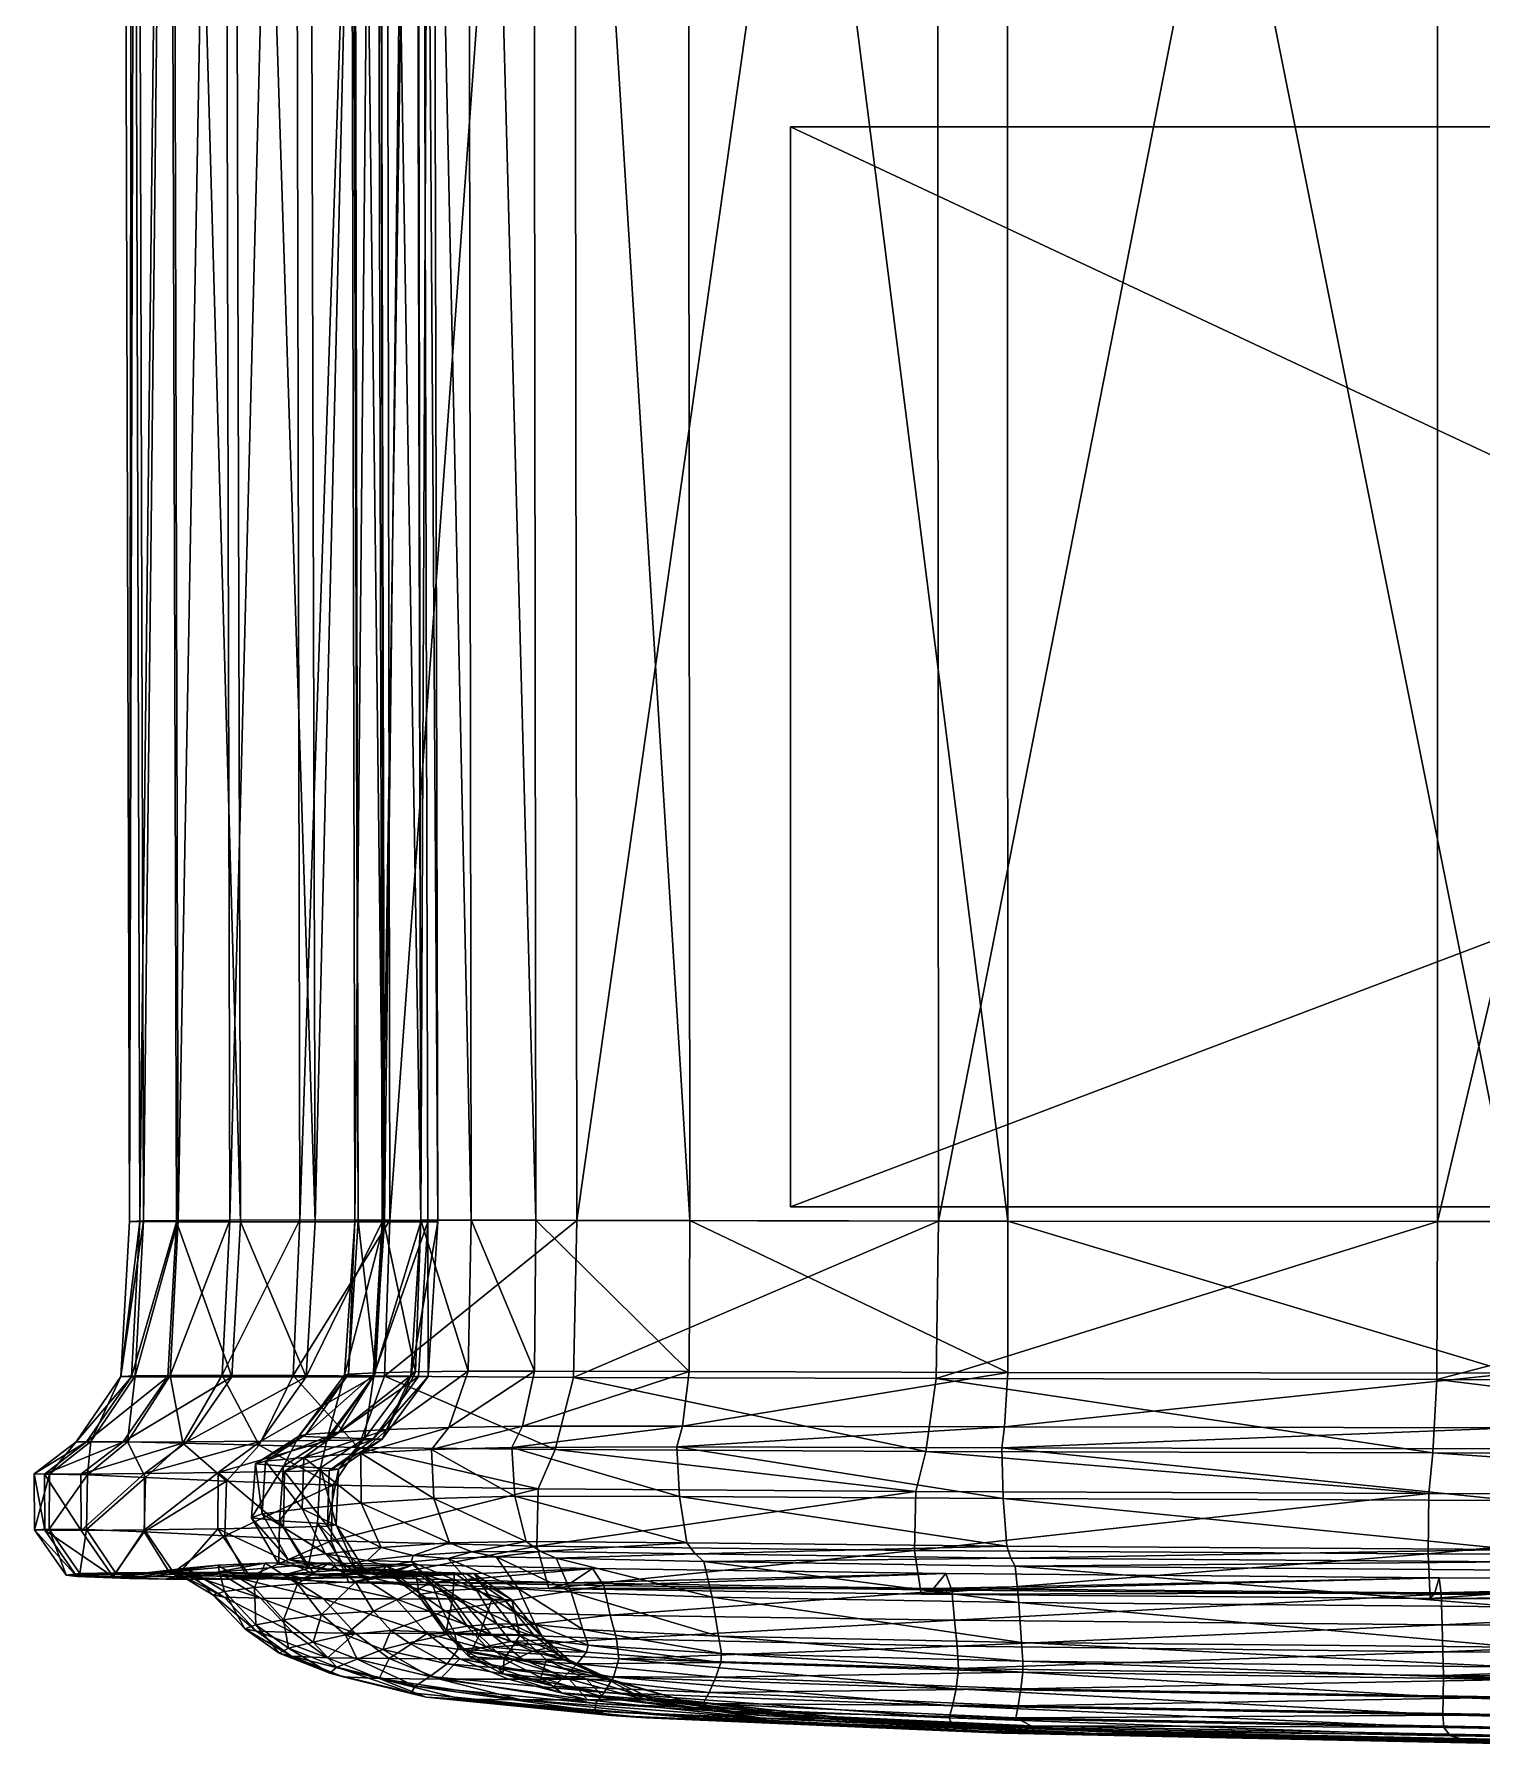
# Model space of a CAD drawing. Header units: centimetres. Extents: x -1057 to 1057, y -470 to 470.
# Drawn here: x -1056.7 to -994.5, y -413 to -339.3 of the extents above; entities that cross this region are included whole.
import ezdxf

# ---------------------------------------------------------------- set-up
doc = ezdxf.new("R2010")
doc.units = ezdxf.units.CM
doc.layers.add('fabric', color=7, linetype='Continuous', true_color=0xe499b8)
doc.layers.add('wood', color=7, linetype='Continuous', true_color=0xe499b8)

msp = doc.modelspace()

# ---------------------------------------------------------------- meshes
at = {"layer": 'fabric', "color": 226, "true_color": 0x6b0062}
mesh = msp.add_polyface(dxfattribs=at)
corners = [(-993.085, -281.291, -364.511), (-962.25, -281.293, -364.629), (-962.25, 28.701, -364.659), (-931.5, -281.291, -364.385), (-931.494, 28.701, -364.414), (-945.157, -281.291, 293.91), (-970.543, -281.293, 295.13), (-970.544, 28.702, 295.309), (-996.366, -281.291, 294.42), (-996.371, 28.702, 294.597), (-896.421, -281.277, -362.869), (-889.594, -281.274, -362.475), (-889.543, 28.701, -362.497), (-886.527, -281.273, -362.03), (-886.471, 28.701, -362.051), (-1028.591, -281.28, -363.628), (-1014.868, -281.286, -364.158), (-1014.883, 28.701, -364.186), (-993.089, 28.701, -364.541), (-1038.058, -281.274, -362.157), (-1035.247, -281.275, -362.981), (-1035.29, 28.701, -363.005), (-1028.621, 28.701, -363.654), (-903.897, -390.287, 283.529), (-903.742, -281.273, 283.901), (-900.312, -281.273, 280.819), (-1033.479, -281.279, 289.014), (-1041.578, -281.275, 285.311), (-1041.637, 28.702, 285.458), (-1045.489, -281.273, 280.613), (-1045.564, 28.702, 280.742), (-1017.877, -281.286, 292.216), (-1017.898, 28.702, 292.386), (-1033.521, 28.702, 289.174), (-910.849, -281.277, 286.33), (-924.956, -281.284, 290.321), (-924.934, 28.702, 290.475), (-945.153, 28.702, 294.082), (-900.487, -390.285, 280.481), (-897.236, -281.275, 274.871), (-894.561, -281.279, 266.607), (-897.167, 28.702, 274.96), (-900.254, 28.702, 280.932), (-890.25, -281.288, 237.715), (-892.334, -281.284, 256.58), (-892.247, 28.702, 256.614), (-894.481, 28.702, 266.667), (-885.766, 28.702, 156.553), (-885.869, -281.292, 156.56), (-888.002, -281.291, 202.932), (-887.902, 28.702, 202.931), (-880.597, 28.701, -337.002), (-880.674, -281.289, -336.998), (-880.238, -281.291, -285.287), (-880.157, 28.701, -285.289), (-880.127, -281.293, -218.417), (-884.255, -281.275, -361.098), (-884.193, 28.701, -361.114), (-882.616, -281.279, -359.362), (-882.547, 28.701, -359.374), (-881.444, -281.284, -356.51), (-881.371, 28.701, -356.517), (-1041.864, -281.279, -359.362), (-1040.244, -281.275, -361.098), (-1040.307, 28.701, -361.114), (-1038.112, 28.701, -362.178), (-1043.13, -281.289, -336.962), (-1042.977, -281.284, -356.51), (-1043.05, 28.701, -356.517), (-1041.933, 28.701, -359.374), (-1040.407, 28.701, -217.844), (-1040.321, -281.293, -217.844), (-1041.873, -281.291, -285.143), (-1041.954, 28.701, -285.145), (-1052.904, -281.288, 239.779), (-1052.46, -281.291, 210.762), (-1052.567, 28.702, 210.777), (-1050.888, -281.292, 169.346), (-1050.994, 28.702, 169.354), (-1048.531, -281.275, 274.426), (-1048.618, 28.702, 274.53), (-1050.774, -281.279, 266.52), (-1050.87, 28.702, 266.598), (-1052.287, -281.284, 256.668), (-1052.388, 28.702, 256.719), (-1053.009, 28.702, 239.808), (-880.241, 28.701, -153.432), (-880.331, -281.293, -153.431), (-880.84, -281.293, -88.517), (-880.041, 28.701, -218.418), (-882.743, -281.293, 43.095), (-884.133, -281.293, 102.925), (-884.031, 28.702, 102.918), (-880.746, 28.702, -88.519), (-881.644, -281.293, -21.864), (-881.547, 28.702, -21.867), (-1048.119, -281.293, 115.26), (-1048.223, 28.702, 115.265), (-1044.91, -281.293, 52.274), (-1045.011, 28.702, 52.278), (-1042.112, 28.702, -15.837), (-1042.014, -281.293, -15.84), (-1040.039, -281.293, -85.183), (-1040.133, 28.702, -85.182), (-1039.592, -281.293, -151.854), (-1039.682, 28.702, -151.853), (-909.973, -281.284, -363.652), (-909.95, 28.701, -363.678), (-896.38, 28.701, -362.892), (-910.807, 28.702, 286.464)]
mesh.append_faces([[corners[k] for k in face] for face in [(0, 1, 2), (1, 3, 4), (5, 6, 7), (6, 8, 9), (10, 11, 12), (11, 13, 14), (15, 16, 17), (16, 0, 18), (19, 20, 21), (20, 15, 22), (23, 24, 25), (26, 27, 28), (27, 29, 30), (8, 31, 32), (31, 26, 33), (34, 35, 36), (35, 5, 37), (38, 25, 39), (40, 39, 41), (39, 25, 42), (43, 44, 45), (44, 40, 46), (47, 48, 49), (50, 49, 43), (51, 52, 53), (54, 53, 55), (13, 56, 57), (56, 58, 59), (58, 60, 61), (60, 52, 51), (62, 63, 64), (63, 19, 65), (66, 67, 68), (67, 62, 69), (70, 71, 72), (73, 72, 66), (74, 75, 76), (75, 77, 78), (29, 79, 80), (79, 81, 82), (81, 83, 84), (83, 74, 85), (86, 87, 88), (89, 55, 87), (90, 91, 92), (91, 48, 47), (93, 88, 94), (95, 94, 90), (77, 96, 97), (96, 98, 99), (100, 101, 102), (99, 98, 101), (103, 102, 104), (105, 104, 71), (3, 106, 107), (106, 10, 108), (24, 34, 109)]], dxfattribs={"vtx2": -1, "color": 226})
mesh = msp.add_polyface(dxfattribs=at)
corners = [(-993.085, -281.291, -364.511), (-993.074, -390.359, -364.424), (-962.25, -390.366, -364.54), (-970.543, -281.293, 295.13), (-970.538, -390.366, 294.594), (-996.349, -390.359, 293.89), (-996.366, -281.291, 294.42), (-1039.322, -390.366, -151.856), (-1039.592, -281.293, -151.854), (-1040.039, -281.293, -85.183), (-1039.758, -390.366, -85.187), (-1040.063, -390.365, -217.843), (-1040.321, -281.293, -217.844), (-1041.628, -390.359, -285.139), (-1041.873, -281.291, -285.143), (-1042.9, -390.348, -336.952), (-1043.13, -281.289, -336.962), (-1035.118, -390.295, -362.91), (-1035.247, -281.275, -362.981), (-1038.058, -281.274, -362.157), (-1037.895, -390.288, -362.096), (-1035.175, -396.78, -363.517), (-1028.501, -390.313, -363.55), (-1028.591, -281.28, -363.628), (-1014.822, -390.338, -364.074), (-1014.868, -281.286, -364.158), (-1017.813, -390.337, 291.704), (-1017.877, -281.286, 292.216), (-1033.355, -390.312, 288.532), (-1033.479, -281.279, 289.014), (-1041.398, -390.294, 284.869), (-1041.578, -281.275, 285.311), (-1045.263, -390.287, 280.226), (-1045.489, -281.273, 280.613), (-1048.27, -390.294, 274.112), (-1048.531, -281.275, 274.426), (-1050.487, -390.311, 266.289), (-1050.774, -281.279, 266.52), (-1051.983, -390.33, 256.515), (-1052.287, -281.284, 256.668), (-1052.59, -390.348, 239.691), (-1052.904, -281.288, 239.779), (-1052.142, -390.359, 210.714), (-1050.57, -390.364, 169.319), (-1050.888, -281.292, 169.346), (-1052.46, -281.291, 210.762), (-1040.056, -390.295, -361.049), (-1040.244, -281.275, -361.098), (-1041.864, -281.279, -359.362), (-1041.658, -390.311, -359.327), (-1042.758, -390.331, -356.488), (-1042.977, -281.284, -356.51), (-1047.808, -390.366, 115.243), (-1048.119, -281.293, 115.26), (-1044.607, -390.366, 52.262), (-1044.91, -281.293, 52.274), (-1041.722, -390.366, -15.848), (-1042.014, -281.293, -15.84)]
mesh.append_faces([[corners[k] for k in face] for face in [(0, 1, 2), (3, 4, 5), (5, 6, 3), (7, 8, 9), (9, 10, 7), (8, 7, 11), (11, 12, 8), (13, 14, 12), (12, 11, 13), (14, 13, 15), (15, 16, 14), (17, 18, 19), (19, 20, 17), (21, 17, 20), (18, 17, 22), (22, 23, 18), (24, 25, 23), (23, 22, 24), (25, 24, 1), (1, 0, 25), (26, 27, 6), (6, 5, 26), (27, 26, 28), (28, 29, 27), (30, 31, 29), (29, 28, 30), (31, 30, 32), (32, 33, 31), (34, 35, 33), (33, 32, 34), (35, 34, 36), (36, 37, 35), (38, 39, 37), (37, 36, 38), (39, 38, 40), (40, 41, 39), (42, 43, 44), (44, 45, 42), (40, 42, 45), (45, 41, 40), (46, 47, 48), (48, 49, 46), (47, 46, 20), (20, 19, 47), (50, 51, 16), (16, 15, 50), (51, 50, 49), (49, 48, 51), (52, 53, 44), (44, 43, 52), (53, 52, 54), (54, 55, 53), (56, 10, 9), (9, 57, 56), (54, 56, 57), (57, 55, 54)]], dxfattribs={"vtx2": -1, "color": 226})
mesh = msp.add_polyface(dxfattribs=at)
corners = [(-1041.628, -390.359, -285.139), (-1042.076, -396.981, -285.166), (-1043.347, -396.953, -337.045), (-1042.9, -390.348, -336.952), (-1041.398, -390.294, 284.869), (-1041.617, -397.007, 284.906), (-1045.55, -396.975, 280.216), (-1045.263, -390.287, 280.226), (-1048.601, -396.962, 274.07), (-1048.27, -390.294, 274.112), (-1050.842, -396.968, 266.231), (-1050.487, -390.311, 266.289), (-1052.345, -396.989, 256.459), (-1051.983, -390.33, 256.515), (-1052.952, -397.014, 239.641), (-1052.59, -390.348, 239.691), (-1052.142, -390.359, 210.714), (-1052.503, -397.029, 210.666), (-1050.57, -390.364, 169.319), (-1050.933, -397.036, 169.271), (-1043.172, -396.912, -356.705), (-1042.758, -390.331, -356.488), (-1042.003, -396.864, -359.685), (-1041.658, -390.311, -359.327), (-1048.178, -397.035, 115.197), (-1047.808, -390.366, 115.243), (-1044.988, -397.03, 52.221), (-1044.607, -390.366, 52.262), (-1041.722, -390.366, -15.848), (-1042.115, -397.023, -15.878), (-1040.295, -396.816, -361.527), (-1043.59, -399.408, -360.849), (-1044.997, -399.502, -357.412), (-1045.301, -399.578, -337.355), (-1044.07, -399.637, -285.259), (-1042.484, -399.681, -217.85), (-1044.075, -399.77, -15.946), (-1042.134, -399.743, -85.238), (-1040.165, -397.017, -85.203), (-1046.938, -399.795, 52.13), (-1050.12, -399.817, 115.101), (-1052.87, -399.83, 169.198), (-1054.437, -399.828, 210.65), (-1054.876, -399.82, 239.727), (-1054.244, -399.812, 256.697), (-1052.672, -399.827, 266.676), (-1050.291, -399.884, 274.782), (-1047.014, -399.969, 281.22), (-1042.754, -400.063, 286.195)]
mesh.append_faces([[corners[k] for k in face] for face in [(0, 1, 2), (2, 3, 0), (4, 5, 6), (6, 7, 4), (8, 9, 7), (7, 6, 8), (9, 8, 10), (10, 11, 9), (12, 13, 11), (11, 10, 12), (13, 12, 14), (14, 15, 13), (16, 15, 14), (14, 17, 16), (18, 16, 17), (17, 19, 18), (20, 21, 3), (3, 2, 20), (21, 20, 22), (22, 23, 21), (24, 25, 18), (18, 19, 24), (25, 24, 26), (26, 27, 25), (28, 27, 26), (26, 29, 28), (30, 22, 31), (32, 31, 22), (22, 20, 32), (33, 32, 20), (20, 2, 33), (34, 33, 2), (2, 1, 34), (35, 34, 1), (36, 37, 38), (38, 29, 36), (39, 36, 29), (29, 26, 39), (40, 39, 26), (26, 24, 40), (41, 40, 24), (24, 19, 41), (42, 41, 19), (19, 17, 42), (43, 42, 17), (17, 14, 43), (44, 43, 14), (14, 12, 44), (45, 44, 12), (12, 10, 45), (46, 45, 10), (10, 8, 46), (47, 46, 8), (8, 6, 47), (48, 47, 6), (6, 5, 48)]], dxfattribs={"vtx2": -1, "color": 226})
mesh = msp.add_polyface(dxfattribs=at)
corners = [(-962.245, -396.888, -365.163), (-962.25, -390.366, -364.54), (-993.074, -390.359, -364.424), (-993.079, -396.876, -365.047), (-970.538, -390.366, 294.594), (-970.517, -397.158, 294.685), (-996.39, -397.145, 293.982), (-996.349, -390.359, 293.89), (-1039.742, -397.01, -151.858), (-1039.322, -390.366, -151.856), (-1039.758, -390.366, -85.187), (-1040.165, -397.017, -85.203), (-1040.496, -396.999, -217.845), (-1040.063, -390.365, -217.843), (-1042.076, -396.981, -285.166), (-1041.628, -390.359, -285.139), (-1037.895, -390.288, -362.096), (-1038.025, -396.783, -362.661), (-1035.175, -396.78, -363.517), (-1035.118, -390.295, -362.91), (-1028.518, -396.801, -364.171), (-1028.501, -390.313, -363.55), (-1014.828, -396.84, -364.699), (-1014.822, -390.338, -364.074), (-1017.906, -397.104, 291.796), (-1017.813, -390.337, 291.704), (-1033.503, -397.053, 288.61), (-1033.355, -390.312, 288.532), (-1041.617, -397.007, 284.906), (-1041.398, -390.294, 284.869), (-1040.295, -396.816, -361.527), (-1040.056, -390.295, -361.049), (-1041.658, -390.311, -359.327), (-1042.003, -396.864, -359.685), (-1041.722, -390.366, -15.848), (-1042.115, -397.023, -15.878), (-993.124, -399.216, -367.149), (-962.228, -399.228, -367.267), (-1014.966, -399.178, -366.795), (-1028.805, -399.147, -366.242), (-1029.051, -400.039, -368.285), (-1035.689, -399.152, -365.527), (-1038.849, -399.2, -364.52), (-1036.143, -400.062, -367.515), (-1041.511, -399.296, -363.09), (-1043.59, -399.408, -360.849), (-1042.484, -399.681, -217.85), (-1041.721, -399.715, -151.857), (-1042.134, -399.743, -85.238), (-1034.278, -400.157, 290.127), (-1042.754, -400.063, 286.195), (-1018.354, -400.238, 293.436), (-996.558, -400.294, 295.673), (-970.467, -400.31, 296.392)]
mesh.append_faces([[corners[k] for k in face] for face in [(0, 1, 2), (2, 3, 0), (4, 5, 6), (6, 7, 4), (8, 9, 10), (10, 11, 8), (9, 8, 12), (12, 13, 9), (14, 15, 13), (13, 12, 14), (16, 17, 18), (19, 18, 20), (20, 21, 19), (22, 23, 21), (21, 20, 22), (23, 22, 3), (3, 2, 23), (24, 25, 7), (7, 6, 24), (25, 24, 26), (26, 27, 25), (28, 29, 27), (27, 26, 28), (30, 31, 32), (32, 33, 30), (31, 30, 17), (17, 16, 31), (10, 34, 35), (35, 11, 10), (36, 37, 0), (0, 3, 36), (38, 36, 3), (3, 22, 38), (39, 38, 22), (22, 20, 39), (38, 39, 40), (41, 39, 20), (20, 18, 41), (42, 41, 18), (18, 17, 42), (39, 41, 43), (44, 42, 17), (17, 30, 44), (45, 44, 30), (14, 12, 46), (47, 46, 12), (12, 8, 47), (48, 47, 8), (8, 11, 48), (49, 50, 28), (28, 26, 49), (51, 49, 26), (26, 24, 51), (52, 51, 24), (24, 6, 52), (53, 52, 6), (6, 5, 53)]], dxfattribs={"vtx2": -1, "color": 226})
mesh = msp.add_polyface(dxfattribs=at)
corners = [(-1046.133, -403.219, -285.365), (-1044.912, -405.233, -285.322), (-1046.164, -405.084, -337.617), (-1047.342, -403.087, -337.744), (-1045.97, -400.868, -285.348), (-1047.166, -400.772, -337.661), (-1044.371, -400.943, -217.854), (-1044.501, -403.316, -217.852), (-1043.249, -405.337, -217.848), (-1043.697, -403.388, -151.86), (-1044.069, -403.447, -85.292), (-1042.768, -405.462, -85.289), (-1042.419, -405.408, -151.863), (-1043.595, -401.001, -151.857), (-1043.994, -401.051, -85.273), (-1043.907, -404.081, 286.741), (-1043.157, -405.871, 285.255), (-1047.522, -405.653, 280.23), (-1048.489, -403.869, 281.504), (-1043.839, -401.682, 287.289), (-1048.409, -401.518, 282.046), (-1045.088, -400.5, -362.014), (-1045.167, -402.699, -362.372), (-1042.626, -402.455, -365.107), (-1044.153, -404.629, -361.933), (-1041.771, -404.365, -364.503), (-1046.879, -402.911, -358.332), (-1045.764, -404.876, -358.062), (-1046.734, -400.651, -358.118), (-1045.967, -403.505, -16.053), (-1044.643, -405.516, -16.047), (-1045.919, -401.099, -16.016), (-1048.768, -401.144, 52.035), (-1048.79, -403.559, 51.981), (-1047.446, -405.565, 51.985), (-1045.365, -405.93, 270.912), (-1046.752, -405.037, 271.882), (-1043.983, -405.019, 277.481), (-1044.997, -399.502, -357.412), (-1045.301, -399.578, -337.355), (-1043.59, -399.408, -360.849), (-1044.07, -399.637, -285.259), (-1042.484, -399.681, -217.85), (-1044.075, -399.77, -15.946), (-1046.938, -399.795, 52.13), (-1042.134, -399.743, -85.238), (-1047.014, -399.969, 281.22), (-1042.754, -400.063, 286.195), (-1048.83, -405.426, 272.872), (-1045.779, -405.497, 278.863), (-1042.66, -405.457, -285.229), (-1043.969, -405.327, -337.295), (-1043.72, -405.137, -357.318)]
mesh.append_faces([[corners[k] for k in face] for face in [(0, 1, 2), (2, 3, 0), (4, 0, 3), (3, 5, 4), (0, 4, 6), (6, 7, 0), (1, 0, 7), (7, 8, 1), (9, 10, 11), (7, 9, 12), (9, 7, 6), (6, 13, 9), (10, 9, 13), (13, 14, 10), (15, 16, 17), (17, 18, 15), (19, 15, 18), (18, 20, 19), (21, 22, 23), (22, 24, 25), (26, 27, 24), (24, 22, 26), (28, 26, 22), (22, 21, 28), (26, 28, 5), (27, 26, 3), (3, 2, 27), (29, 30, 11), (11, 10, 29), (31, 29, 10), (10, 14, 31), (29, 31, 32), (30, 29, 33), (33, 34, 30), (35, 36, 37), (38, 39, 5), (5, 28, 38), (40, 38, 28), (28, 21, 40), (41, 42, 6), (6, 4, 41), (39, 41, 4), (4, 5, 39), (13, 6, 42), (43, 44, 32), (32, 31, 43), (45, 43, 31), (31, 14, 45), (46, 47, 19), (19, 20, 46), (48, 49, 37), (37, 36, 48), (50, 51, 2), (2, 1, 50), (24, 27, 52), (51, 52, 27), (27, 2, 51)]], dxfattribs={"vtx2": -1, "color": 226})
mesh = msp.add_polyface(dxfattribs=at)
corners = [(-1042.768, -405.462, -85.289), (-1042.419, -405.408, -151.863), (-1043.697, -403.388, -151.86), (-1043.249, -405.337, -217.848), (-1044.501, -403.316, -217.852), (-1036.017, -402.16, -368.057), (-1035.533, -404.102, -367.239), (-1028.631, -404.157, -367.963), (-1036.143, -400.062, -367.515), (-1028.943, -402.166, -368.824), (-1039.595, -400.152, -366.364), (-1039.496, -402.251, -366.886), (-1038.828, -404.163, -366.147), (-1043.907, -404.081, 286.741), (-1043.839, -401.682, 287.289), (-1035.02, -401.836, 291.439), (-1035.069, -404.3, 290.904), (-1043.157, -405.871, 285.255), (-1042.626, -402.455, -365.107), (-1041.771, -404.365, -364.503), (-1042.642, -400.316, -364.647), (-1045.088, -400.5, -362.014), (-1045.167, -402.699, -362.372), (-1033.593, -406.288, -361.943), (-1034.236, -404.824, -362.981), (-1036.816, -404.768, -362.216), (-1042.861, -405.837, 276.162), (-1043.983, -405.019, 277.481), (-1040.401, -405.107, 281.781), (-1039.598, -405.87, 280.213), (-1032.679, -405.271, 285.205), (-1035.868, -406.146, -361.315), (-1038.893, -404.835, -361.193), (-1037.693, -406.139, -360.485), (-1040.469, -404.979, -359.46), (-1035.689, -399.152, -365.527), (-1038.849, -399.2, -364.52), (-1041.511, -399.296, -363.09), (-1043.59, -399.408, -360.849), (-1041.721, -399.715, -151.857), (-1042.134, -399.743, -85.238), (-1043.994, -401.051, -85.273), (-1043.595, -401.001, -151.857), (-1042.484, -399.681, -217.85), (-1042.754, -400.063, 286.195), (-1034.278, -400.157, 290.127), (-1041.788, -405.66, 283.532), (-1045.779, -405.497, 278.863), (-1043.969, -405.327, -337.295), (-1042.66, -405.457, -285.229), (-1040.286, -405.404, -285.137), (-1041.649, -405.307, -336.974), (-1040.989, -405.54, -217.844), (-1044.912, -405.233, -285.322), (-1043.72, -405.137, -357.318), (-1041.549, -405.151, -356.568), (-1042.373, -404.918, -360.705), (-1044.153, -404.629, -361.933), (-1040.39, -404.701, -362.865), (-1037.869, -404.554, -364.208), (-1034.911, -404.542, -365.146)]
mesh.append_faces([[corners[k] for k in face] for face in [(0, 1, 2), (1, 3, 4), (5, 6, 7), (8, 5, 9), (5, 8, 10), (10, 11, 5), (6, 5, 11), (11, 12, 6), (13, 14, 15), (15, 16, 13), (17, 13, 16), (18, 19, 12), (12, 11, 18), (20, 18, 11), (11, 10, 20), (18, 20, 21), (19, 18, 22), (23, 24, 25), (26, 27, 28), (29, 28, 30), (31, 25, 32), (33, 32, 34), (35, 36, 10), (10, 8, 35), (37, 38, 21), (21, 20, 37), (36, 37, 20), (20, 10, 36), (39, 40, 41), (41, 42, 39), (43, 39, 42), (44, 45, 15), (15, 14, 44), (30, 28, 46), (47, 46, 28), (28, 27, 47), (48, 49, 50), (50, 51, 48), (52, 49, 53), (53, 3, 52), (54, 48, 51), (51, 55, 54), (56, 54, 55), (55, 34, 56), (54, 56, 57), (58, 56, 34), (34, 32, 58), (59, 58, 32), (32, 25, 59), (58, 59, 12), (12, 19, 58), (56, 58, 19), (19, 57, 56), (60, 59, 25), (25, 24, 60), (59, 60, 6), (6, 12, 59)]], dxfattribs={"vtx2": -1, "color": 226})
mesh = msp.add_polyface(dxfattribs=at)
corners = [(-962.208, -402.38, -369.857), (-962.213, -400.141, -369.337), (-993.163, -400.124, -369.218), (-993.152, -402.349, -369.741), (-962.214, -404.496, -368.955), (-993.109, -404.447, -368.843), (-996.664, -406.558, 294.759), (-996.753, -404.633, 296.574), (-970.387, -404.673, 297.297), (-970.414, -402.066, 297.875), (-996.723, -402.043, 297.144), (-944.622, -401.992, 296.699), (-944.563, -404.568, 296.165), (-970.393, -406.615, 295.462), (-1015.026, -402.253, -369.391), (-1014.869, -404.303, -368.505), (-1015.083, -400.075, -368.86), (-1029.051, -400.039, -368.285), (-1028.943, -402.166, -368.824), (-1028.631, -404.157, -367.963), (-1036.017, -402.16, -368.057), (-1036.143, -400.062, -367.515), (-1034.557, -406.124, 289.26), (-1035.069, -404.3, 290.904), (-1018.833, -404.496, 294.312), (-1018.786, -401.961, 294.862), (-1035.02, -401.836, 291.439), (-1018.556, -406.374, 292.56), (-962.228, -399.228, -367.267), (-993.124, -399.216, -367.149), (-1014.966, -399.178, -366.795), (-1028.805, -399.147, -366.242), (-1018.354, -400.238, 293.436), (-996.558, -400.294, 295.673), (-1034.278, -400.157, 290.127), (-970.467, -400.31, 296.392), (-944.858, -400.264, 295.206), (-962.229, -405.035, -366.758), (-993.055, -404.98, -366.649), (-993, -405.337, -364.368), (-962.245, -405.393, -364.475), (-931.563, -404.962, -366.536), (-1028.268, -404.638, -365.808), (-1034.911, -404.542, -365.146), (-1034.236, -404.824, -362.981), (-1027.889, -404.969, -363.566), (-1035.533, -404.102, -367.239), (-1014.692, -404.816, -366.321), (-1014.513, -405.168, -364.046)]
mesh.append_faces([[corners[k] for k in face] for face in [(0, 1, 2), (2, 3, 0), (4, 0, 3), (3, 5, 4), (6, 7, 8), (9, 8, 7), (7, 10, 9), (8, 9, 11), (11, 12, 8), (13, 8, 12), (14, 15, 5), (5, 3, 14), (16, 14, 3), (3, 2, 16), (14, 16, 17), (17, 18, 14), (15, 14, 18), (18, 19, 15), (19, 18, 20), (18, 17, 21), (22, 23, 24), (25, 24, 23), (23, 26, 25), (24, 25, 10), (10, 7, 24), (27, 24, 7), (28, 29, 2), (2, 1, 28), (17, 16, 30), (29, 30, 16), (16, 2, 29), (21, 17, 31), (32, 33, 10), (10, 25, 32), (34, 32, 25), (25, 26, 34), (35, 36, 11), (11, 9, 35), (33, 35, 9), (9, 10, 33), (37, 38, 39), (39, 40, 37), (41, 37, 40), (38, 37, 4), (4, 5, 38), (42, 43, 44), (44, 45, 42), (43, 42, 19), (19, 46, 43), (47, 42, 45), (45, 48, 47), (38, 47, 48), (48, 39, 38), (47, 38, 5), (5, 15, 47), (42, 47, 15), (15, 19, 42)]], dxfattribs={"vtx2": -1, "color": 226})
mesh = msp.add_polyface(dxfattribs=at)
corners = [(-1056.228, -403.625, 210.503), (-1054.852, -405.608, 210.394), (-1053.291, -405.628, 168.996), (-1054.666, -403.631, 169.033), (-1056.244, -401.21, 210.613), (-1054.68, -401.207, 169.114), (-1056.678, -401.204, 239.773), (-1056.67, -403.6, 239.605), (-1055.31, -405.558, 239.366), (-1051.957, -403.695, 274.872), (-1050.823, -405.509, 273.872), (-1053.18, -405.45, 265.93), (-1054.432, -403.587, 266.639), (-1051.892, -401.361, 275.349), (-1054.395, -401.246, 267.015), (-1048.409, -401.518, 282.046), (-1048.489, -403.869, 281.504), (-1047.522, -405.653, 280.23), (-1056.038, -403.571, 256.6), (-1054.714, -405.485, 256.153), (-1056.026, -401.205, 256.865), (-1047.166, -400.772, -337.661), (-1047.342, -403.087, -337.744), (-1046.879, -402.911, -358.332), (-1048.768, -401.144, 52.035), (-1048.79, -403.559, 51.981), (-1045.967, -403.505, -16.053), (-1051.939, -403.605, 114.934), (-1050.575, -405.608, 114.929), (-1047.446, -405.565, 51.985), (-1051.938, -401.183, 114.999), (-1047.209, -406.089, 264.019), (-1048.783, -405.127, 264.641), (-1046.752, -405.037, 271.882), (-1050.12, -399.817, 115.101), (-1052.87, -399.83, 169.198), (-1046.938, -399.795, 52.13), (-1054.437, -399.828, 210.65), (-1054.876, -399.82, 239.727), (-1054.244, -399.812, 256.697), (-1052.672, -399.827, 266.676), (-1050.291, -399.884, 274.782), (-1047.014, -399.969, 281.22), (-1051.035, -405.438, 265.271), (-1048.83, -405.426, 272.872), (-1052.489, -405.523, 255.773), (-1050.153, -405.256, 255.416), (-1050.685, -405.382, 239.037), (-1053.051, -405.626, 239.197)]
mesh.append_faces([[corners[k] for k in face] for face in [(0, 1, 2), (2, 3, 0), (4, 0, 3), (3, 5, 4), (0, 4, 6), (6, 7, 0), (1, 0, 7), (7, 8, 1), (9, 10, 11), (11, 12, 9), (13, 9, 12), (12, 14, 13), (9, 13, 15), (15, 16, 9), (10, 9, 16), (16, 17, 10), (18, 19, 8), (8, 7, 18), (20, 18, 7), (7, 6, 20), (18, 20, 14), (14, 12, 18), (19, 18, 12), (12, 11, 19), (21, 22, 23), (24, 25, 26), (27, 3, 2), (2, 28, 27), (25, 27, 28), (28, 29, 25), (27, 25, 24), (24, 30, 27), (3, 27, 30), (30, 5, 3), (31, 32, 33), (34, 35, 5), (5, 30, 34), (36, 34, 30), (30, 24, 36), (37, 38, 6), (6, 4, 37), (35, 37, 4), (4, 5, 35), (39, 40, 14), (14, 20, 39), (38, 39, 20), (20, 6, 38), (41, 42, 15), (15, 13, 41), (40, 41, 13), (13, 14, 40), (43, 44, 33), (33, 32, 43), (45, 43, 32), (32, 46, 45), (46, 47, 48)]], dxfattribs={"vtx2": -1, "color": 226})
mesh = msp.add_polyface(dxfattribs=at)
corners = [(-1037.547, -408.132, -285.092), (-1036.477, -409.155, -285.086), (-1037.999, -409.049, -336.809), (-1038.987, -408.059, -336.826), (-1035.753, -410.905, 114.61), (-1039.247, -410.021, 114.794), (-1041.853, -409.993, 168.686), (-1038.292, -410.876, 168.473), (-1038.609, -408.028, 276.765), (-1038.449, -408.73, 273.93), (-1040.569, -408.46, 272.203), (-1041.345, -407.928, 273.564), (-1039.095, -407.12, 278.612), (-1035.069, -404.3, 290.904), (-1034.557, -406.124, 289.26), (-1043.157, -405.871, 285.255), (-1038.064, -407.746, -358.872), (-1037.262, -408.616, -358.814), (-1036.195, -408.396, -360.212), (-1038.978, -407.907, -356.232), (-1038.062, -408.851, -356.199), (-1036.714, -409.542, -356.193), (-1038.927, -409.364, 269.363), (-1041.694, -408.752, 268.777), (-1039.668, -409.903, 262.828), (-1032.557, -411.067, 254.335), (-1040.298, -410.317, 254.086), (-1032.567, -411.391, 238.005), (-1040.47, -410.611, 238.031), (-1039.833, -410.788, 209.553), (-1035.682, -409.162, -16.013), (-1037.03, -408.088, -15.976), (-1039.786, -408.065, 52.069), (-1038.377, -409.146, 52.012), (-1041.415, -409.133, 114.908), (-1036.288, -410.024, 51.928), (-1038.699, -406.589, -285.1), (-1040.096, -406.514, -336.849), (-1040.286, -405.404, -285.137), (-1038.609, -405.456, -217.842), (-1037.003, -406.615, -217.842), (-1037.773, -405.478, -151.872), (-1036.149, -406.614, -151.88), (-1038.12, -405.486, -85.234), (-1039.598, -405.87, 280.213), (-1042.09, -407.093, 274.868), (-1038.893, -404.835, -361.193), (-1037.693, -406.139, -360.485), (-1035.868, -406.146, -361.315), (-1040.469, -404.979, -359.46), (-1039.083, -406.228, -358.969), (-1036.792, -407.648, -360.305), (-1040.054, -406.374, -356.281), (-1041.549, -405.151, -356.568), (-1039.994, -405.494, -15.935), (-1038.34, -406.585, -15.94), (-1036.48, -406.599, -85.239), (-1042.796, -405.502, 52.134), (-1041.129, -406.572, 52.123), (-1033.615, -405.881, 287.247), (-1041.788, -405.66, 283.532), (-1040.5, -405.625, -85.26), (-1040.154, -405.59, -151.867), (-1040.989, -405.54, -217.844), (-1042.66, -405.457, -285.229)]
mesh.append_faces([[corners[k] for k in face] for face in [(0, 1, 2), (2, 3, 0), (4, 5, 6), (6, 7, 4), (8, 9, 10), (10, 11, 8), (12, 8, 11), (13, 14, 15), (16, 17, 18), (19, 20, 17), (17, 16, 19), (20, 19, 3), (3, 2, 20), (21, 20, 2), (22, 23, 10), (10, 9, 22), (23, 22, 24), (25, 26, 24), (27, 28, 26), (29, 7, 6), (29, 28, 27), (30, 31, 32), (32, 33, 30), (33, 34, 5), (5, 35, 33), (34, 33, 32), (36, 0, 3), (3, 37, 36), (38, 36, 37), (36, 38, 39), (39, 40, 36), (0, 36, 40), (40, 39, 41), (42, 41, 43), (44, 12, 45), (46, 47, 48), (49, 50, 47), (51, 47, 50), (50, 16, 51), (52, 19, 16), (16, 50, 52), (53, 52, 50), (50, 49, 53), (19, 52, 37), (37, 3, 19), (54, 55, 56), (56, 43, 54), (55, 54, 57), (31, 55, 58), (58, 32, 31), (59, 60, 15), (54, 43, 61), (62, 61, 43), (43, 41, 62), (63, 62, 41), (41, 39, 63), (39, 38, 64)]], dxfattribs={"vtx2": -1, "color": 226})
mesh = msp.add_polyface(dxfattribs=at)
corners = [(-1036.477, -409.155, -285.086), (-1034.894, -409.945, -285.086), (-1036.539, -409.796, -336.806), (-1037.999, -409.049, -336.809), (-1037.547, -408.132, -285.092), (-1035.805, -408.151, -217.843), (-1034.655, -409.196, -217.845), (-1033.692, -409.197, -151.899), (-1034.911, -408.139, -151.89), (-1035.206, -408.113, -85.258), (-1033.923, -409.179, -85.279), (-1039.247, -410.021, 114.794), (-1035.753, -410.905, 114.61), (-1032.9, -410.905, 51.791), (-1036.288, -410.024, 51.928), (-1038.609, -408.028, 276.765), (-1039.095, -407.12, 278.612), (-1031.914, -407.27, 281.651), (-1038.449, -408.73, 273.93), (-1031.643, -408.291, 279.315), (-1036.195, -408.396, -360.212), (-1035.259, -408.823, -360.23), (-1034.381, -408.638, -360.764), (-1034.762, -408.33, -360.899), (-1036.792, -407.648, -360.305), (-1035.143, -407.672, -361.034), (-1038.064, -407.746, -358.872), (-1037.262, -408.616, -358.814), (-1036.069, -409.21, -358.813), (-1038.062, -408.851, -356.199), (-1036.714, -409.542, -356.193), (-1034.015, -410.611, -336.824), (-1033.342, -409.365, -360.38), (-1033.877, -409.903, -358.889), (-1034.337, -410.318, -356.23), (-1031.783, -409.932, 270.588), (-1038.927, -409.364, 269.363), (-1032.182, -410.589, 263.456), (-1039.668, -409.903, 262.828), (-1032.557, -411.067, 254.335), (-1040.298, -410.317, 254.086), (-1032.567, -411.391, 238.005), (-1031.873, -411.586, 209.25), (-1039.833, -410.788, 209.553), (-1038.292, -410.876, 168.473), (-1037.03, -408.088, -15.976), (-1035.682, -409.162, -16.013), (-1033.683, -410.028, -16.068), (-1038.377, -409.146, 52.012), (-1037.003, -406.615, -217.842), (-1036.149, -406.614, -151.88), (-1037.773, -405.478, -151.872), (-1038.12, -405.486, -85.234), (-1036.48, -406.599, -85.239), (-1036.816, -404.768, -362.216), (-1035.868, -406.146, -361.315), (-1033.593, -406.288, -361.943), (-1033.098, -407.882, -361.565), (-1032.679, -405.271, 285.205), (-1032.186, -405.999, 283.477), (-1039.598, -405.87, 280.213), (-1037.693, -406.139, -360.485), (-1038.34, -406.585, -15.94), (-1041.788, -405.66, 283.532), (-1033.615, -405.881, 287.247), (-1043.157, -405.871, 285.255), (-1034.557, -406.124, 289.26)]
mesh.append_faces([[corners[k] for k in face] for face in [(0, 1, 2), (2, 3, 0), (0, 4, 5), (5, 6, 0), (1, 0, 6), (7, 6, 5), (5, 8, 7), (8, 9, 10), (11, 12, 13), (13, 14, 11), (15, 16, 17), (18, 15, 19), (20, 21, 22), (22, 23, 20), (24, 20, 23), (23, 25, 24), (20, 24, 26), (21, 20, 27), (27, 28, 21), (29, 30, 28), (28, 27, 29), (3, 2, 30), (31, 2, 1), (32, 21, 28), (28, 33, 32), (34, 30, 2), (2, 31, 34), (30, 34, 33), (33, 28, 30), (35, 36, 18), (37, 38, 36), (38, 37, 39), (40, 39, 41), (41, 42, 43), (44, 43, 42), (45, 46, 10), (10, 9, 45), (47, 46, 48), (48, 14, 47), (49, 5, 4), (50, 8, 5), (5, 49, 50), (51, 50, 49), (52, 53, 50), (8, 50, 53), (53, 9, 8), (54, 55, 56), (55, 25, 57), (58, 59, 60), (16, 60, 59), (59, 17, 16), (61, 24, 25), (25, 55, 61), (62, 45, 9), (9, 53, 62), (63, 64, 58), (65, 66, 64)]], dxfattribs={"vtx2": -1, "color": 226})
mesh = msp.add_polyface(dxfattribs=at)
corners = [(-1034.655, -409.196, -217.845), (-1032.951, -410.016, -217.849), (-1034.894, -409.945, -285.086), (-1033.692, -409.197, -151.899), (-1033.923, -409.179, -85.279), (-1032.02, -410.032, -85.309), (-1031.884, -410.037, -151.913), (-1034.911, -408.139, -151.89), (-1027.958, -411.715, 114.146), (-1035.753, -410.905, 114.61), (-1038.292, -410.876, 168.473), (-1030.371, -411.683, 167.99), (-1025.282, -411.715, 51.446), (-1032.9, -410.905, 51.791), (-1030.418, -410.905, -16.157), (-1028.886, -410.905, -85.358), (-1033.683, -410.028, -16.068), (-1036.288, -410.024, 51.928), (-1032.868, -408.554, -361.378), (-1032.938, -408.862, -361.083), (-1027.164, -409.305, -361.403), (-1027.132, -408.914, -361.754), (-1033.098, -407.882, -361.565), (-1027.26, -408.175, -361.992), (-1035.143, -407.672, -361.034), (-1034.762, -408.33, -360.899), (-1034.381, -408.638, -360.764), (-1031.914, -407.27, 281.651), (-1031.643, -408.291, 279.315), (-1038.609, -408.028, 276.765), (-1031.542, -409.149, 275.838), (-1038.449, -408.73, 273.93), (-1032.2, -410.788, -285.095), (-1030.09, -410.876, -217.86), (-1025.453, -411.586, -285.115), (-1027.44, -411.391, -336.861), (-1034.015, -410.611, -336.824), (-1027.372, -409.932, -360.606), (-1033.342, -409.365, -360.38), (-1033.877, -409.903, -358.889), (-1027.659, -410.589, -359.021), (-1035.259, -408.823, -360.23), (-1027.928, -411.067, -356.301), (-1034.337, -410.318, -356.23), (-1031.783, -409.932, 270.588), (-1038.927, -409.364, 269.363), (-1032.182, -410.589, 263.456), (-1031.873, -411.586, 209.25), (-1035.682, -409.162, -16.013), (-1028.881, -410.905, -151.937), (-1033.593, -406.288, -361.943), (-1027.533, -406.504, -362.444), (-1034.236, -404.824, -362.981), (-1027.889, -404.969, -363.566), (-1035.868, -406.146, -361.315), (-1018.02, -406.124, 290.378), (-1033.615, -405.881, 287.247), (-1034.557, -406.124, 289.26)]
mesh.append_faces([[corners[k] for k in face] for face in [(0, 1, 2), (3, 4, 5), (5, 6, 3), (0, 3, 6), (6, 1, 0), (4, 3, 7), (8, 9, 10), (10, 11, 8), (9, 8, 12), (12, 13, 9), (14, 15, 5), (5, 16, 14), (13, 14, 16), (16, 17, 13), (14, 13, 12), (18, 19, 20), (20, 21, 18), (22, 18, 21), (21, 23, 22), (18, 22, 24), (24, 25, 18), (19, 18, 25), (25, 26, 19), (27, 28, 29), (28, 30, 31), (32, 2, 1), (1, 33, 32), (34, 32, 33), (32, 34, 35), (35, 36, 32), (2, 32, 36), (37, 38, 39), (39, 40, 37), (38, 37, 20), (20, 19, 38), (41, 38, 19), (19, 26, 41), (42, 43, 36), (36, 35, 42), (43, 42, 40), (40, 39, 43), (31, 30, 44), (45, 44, 46), (47, 11, 10), (48, 16, 5), (5, 4, 48), (49, 6, 5), (5, 15, 49), (6, 49, 33), (33, 1, 6), (50, 22, 23), (23, 51, 50), (52, 50, 51), (51, 53, 52), (22, 50, 54), (55, 56, 57)]], dxfattribs={"vtx2": -1, "color": 226})
mesh = msp.add_polyface(dxfattribs=at)
corners = [(-1012.886, -412.378, 113.191), (-1027.958, -411.715, 114.146), (-1030.371, -411.683, 167.99), (-1015.072, -412.343, 167.036), (-1010.503, -412.378, 50.735), (-1025.282, -411.715, 51.446), (-1022.993, -411.715, -16.384), (-1030.418, -410.905, -16.157), (-1028.886, -410.905, -85.358), (-1021.648, -411.715, -85.484), (-1008.513, -412.378, -16.85), (-1014.177, -409.254, -362.13), (-1014.233, -408.448, -362.405), (-1027.26, -408.175, -361.992), (-1027.132, -408.914, -361.754), (-1014.188, -409.725, -361.726), (-1027.164, -409.305, -361.403), (-1017.001, -408.596, 281.796), (-1016.952, -409.56, 277.904), (-1031.542, -409.149, 275.838), (-1031.643, -408.291, 279.315), (-1017.121, -407.492, 284.419), (-1031.914, -407.27, 281.651), (-1018.833, -404.496, 294.312), (-1018.556, -406.374, 292.56), (-1034.557, -406.124, 289.26), (-1030.09, -410.876, -217.86), (-1023.173, -411.683, -217.885), (-1025.453, -411.586, -285.115), (-1011.706, -412.239, -285.146), (-1013.829, -412.03, -336.914), (-1027.44, -411.391, -336.861), (-1014.274, -410.435, -360.855), (-1027.372, -409.932, -360.606), (-1027.659, -410.589, -359.021), (-1014.386, -411.162, -359.188), (-1014.48, -411.683, -356.402), (-1027.928, -411.067, -356.301), (-1031.873, -411.586, 209.25), (-1016.475, -412.239, 208.786), (-1032.567, -411.391, 238.005), (-1017.199, -412.03, 238.185), (-1031.783, -409.932, 270.588), (-1017.049, -410.435, 272.15), (-1017.21, -411.162, 264.514), (-1032.182, -410.589, 263.456), (-1032.557, -411.067, 254.335), (-1017.352, -411.682, 254.977), (-1021.806, -411.715, -151.996), (-1028.881, -410.905, -151.937), (-1009.296, -412.343, -217.934), (-1014.352, -406.732, -362.893), (-1014.513, -405.168, -364.046), (-1027.889, -404.969, -363.566), (-1027.533, -406.504, -362.444), (-1017.238, -406.199, 286.368), (-1032.186, -405.999, 283.477), (-1017.491, -405.486, 288.177), (-1032.679, -405.271, 285.205), (-1033.615, -405.881, 287.247), (-1018.02, -406.124, 290.378)]
mesh.append_faces([[corners[k] for k in face] for face in [(0, 1, 2), (2, 3, 0), (1, 0, 4), (4, 5, 1), (5, 6, 7), (8, 7, 6), (6, 9, 8), (9, 6, 10), (6, 5, 4), (11, 12, 13), (13, 14, 11), (15, 11, 14), (14, 16, 15), (17, 18, 19), (19, 20, 17), (21, 17, 20), (20, 22, 21), (23, 24, 25), (26, 27, 28), (29, 28, 27), (30, 31, 28), (32, 33, 34), (34, 35, 32), (33, 32, 15), (15, 16, 33), (36, 37, 31), (31, 30, 36), (37, 36, 35), (35, 34, 37), (38, 39, 3), (3, 2, 38), (39, 38, 40), (40, 41, 39), (42, 43, 44), (44, 45, 42), (43, 42, 19), (19, 18, 43), (46, 47, 41), (41, 40, 46), (47, 46, 45), (45, 44, 47), (48, 49, 8), (8, 9, 48), (49, 48, 27), (27, 26, 49), (50, 27, 48), (51, 52, 53), (53, 54, 51), (12, 51, 54), (54, 13, 12), (55, 21, 22), (22, 56, 55), (57, 55, 56), (56, 58, 57), (59, 60, 57), (57, 58, 59), (25, 24, 60)]], dxfattribs={"vtx2": -1, "color": 226})
mesh = msp.add_polyface(dxfattribs=at)
corners = [(-991.756, -412.82, 111.661), (-1012.886, -412.378, 113.191), (-1015.072, -412.343, 167.036), (-993.728, -412.783, 165.491), (-989.623, -412.82, 49.596), (-1010.503, -412.378, 50.735), (-1008.513, -412.378, -16.85), (-1007.434, -412.378, -85.742), (-1021.648, -411.715, -85.484), (-1022.993, -411.715, -16.384), (-987.831, -412.82, -17.598), (-1014.177, -409.254, -362.13), (-1014.188, -409.725, -361.726), (-992.915, -410.031, -361.971), (-992.912, -409.503, -362.412), (-1014.233, -408.448, -362.405), (-992.927, -408.647, -362.711), (-1017.001, -408.596, 281.796), (-1017.121, -407.492, 284.419), (-996.16, -407.686, 286.384), (-996.125, -408.841, 283.621), (-1016.952, -409.56, 277.904), (-996.104, -409.866, 279.503), (-996.753, -404.633, 296.574), (-996.664, -406.558, 294.759), (-1018.556, -406.374, 292.56), (-1023.173, -411.683, -217.885), (-1009.296, -412.343, -217.934), (-1011.706, -412.239, -285.146), (-990.42, -412.675, -285.181), (-992.283, -412.457, -336.962), (-1013.829, -412.03, -336.914), (-1025.453, -411.586, -285.115), (-992.937, -410.788, -361.049), (-1014.274, -410.435, -360.855), (-1014.386, -411.162, -359.188), (-992.95, -411.55, -359.327), (-992.929, -412.094, -356.488), (-1014.48, -411.683, -356.402), (-1016.475, -412.239, 208.786), (-995.04, -412.674, 207.983), (-1017.199, -412.03, 238.185), (-995.791, -412.457, 238.3), (-1017.049, -410.435, 272.15), (-996.116, -410.788, 273.439), (-996.122, -411.549, 265.462), (-1017.21, -411.162, 264.514), (-1017.352, -411.682, 254.977), (-996.083, -412.094, 255.604), (-1007.783, -412.378, -152.118), (-1021.806, -411.715, -151.996), (-987.079, -412.82, -152.314), (-988.35, -412.784, -218.01), (-1014.352, -406.732, -362.893), (-992.956, -406.909, -363.209), (-1014.513, -405.168, -364.046), (-993, -405.337, -364.368), (-1017.238, -406.199, 286.368), (-1017.491, -405.486, 288.177), (-996.279, -405.665, 290.226), (-996.194, -406.375, 288.388), (-1018.02, -406.124, 290.378), (-996.471, -406.314, 292.497)]
mesh.append_faces([[corners[k] for k in face] for face in [(0, 1, 2), (2, 3, 0), (4, 5, 1), (6, 7, 8), (5, 6, 9), (6, 5, 4), (7, 6, 10), (11, 12, 13), (13, 14, 11), (15, 11, 14), (14, 16, 15), (17, 18, 19), (19, 20, 17), (21, 17, 20), (20, 22, 21), (23, 24, 25), (26, 27, 28), (29, 28, 27), (30, 31, 28), (32, 28, 31), (33, 34, 35), (35, 36, 33), (34, 33, 13), (13, 12, 34), (37, 38, 31), (31, 30, 37), (38, 37, 36), (36, 35, 38), (39, 40, 3), (3, 2, 39), (40, 39, 41), (41, 42, 40), (43, 44, 45), (45, 46, 43), (44, 43, 21), (21, 22, 44), (47, 48, 42), (42, 41, 47), (48, 47, 46), (46, 45, 48), (49, 50, 8), (8, 7, 49), (51, 49, 7), (52, 27, 49), (50, 49, 27), (53, 15, 16), (16, 54, 53), (55, 53, 54), (54, 56, 55), (57, 58, 59), (59, 60, 57), (18, 57, 60), (60, 19, 18), (61, 62, 59), (59, 58, 61), (62, 61, 25), (25, 24, 62)]], dxfattribs={"vtx2": -1, "color": 226})
mesh = msp.add_polyface(dxfattribs=at)
corners = [(-961.902, -412.599, -336.983), (-992.283, -412.457, -336.962), (-990.42, -412.675, -285.181), (-961.055, -412.82, -285.212), (-988.35, -412.784, -218.01), (-987.079, -412.82, -152.314), (-959.962, -412.967, -152.594), (-986.832, -412.82, -86.156), (-960.432, -412.967, -86.748), (-962.25, -409.586, -362.506), (-962.25, -408.713, -362.813), (-992.927, -408.647, -362.711), (-992.912, -409.503, -362.412), (-962.25, -410.134, -362.053), (-992.915, -410.031, -361.971), (-970.455, -408.922, 284.205), (-970.422, -409.968, 280.012), (-996.104, -409.866, 279.503), (-996.125, -408.841, 283.621), (-970.478, -407.75, 287.015), (-996.16, -407.686, 286.384), (-970.387, -404.673, 297.297), (-970.393, -406.615, 295.462), (-996.664, -406.558, 294.759), (-1012.886, -412.378, 113.191), (-991.756, -412.82, 111.661), (-989.623, -412.82, 49.596), (-987.831, -412.82, -17.598), (-1008.513, -412.378, -16.85), (-1007.434, -412.378, -85.742), (-995.04, -412.674, 207.983), (-968.97, -412.82, 206.667), (-967.669, -412.93, 163.238), (-993.728, -412.783, 165.491), (-995.791, -412.457, 238.3), (-969.77, -412.599, 238.082), (-996.116, -410.788, 273.439), (-970.372, -410.905, 273.844), (-970.287, -411.678, 265.758), (-996.122, -411.549, 265.462), (-996.083, -412.094, 255.604), (-970.148, -412.231, 255.808), (-962.25, -410.906, -361.114), (-992.937, -410.788, -361.049), (-992.95, -411.55, -359.327), (-962.24, -411.679, -359.374), (-962.211, -412.231, -356.517), (-992.929, -412.094, -356.488), (-1009.296, -412.343, -217.934), (-1011.706, -412.239, -285.146), (-961.798, -412.967, -18.668), (-965.786, -412.967, 109.469), (-963.703, -412.967, 47.965), (-1007.783, -412.378, -152.118), (-962.25, -406.967, -363.315), (-962.245, -405.393, -364.475), (-993, -405.337, -364.368), (-992.956, -406.909, -363.209), (-970.494, -406.433, 289.036), (-996.194, -406.375, 288.388), (-970.487, -405.724, 290.884), (-996.279, -405.665, 290.226), (-996.471, -406.314, 292.497), (-970.44, -406.375, 293.175)]
mesh.append_faces([[corners[k] for k in face] for face in [(0, 1, 2), (3, 2, 4), (4, 5, 6), (5, 7, 8), (9, 10, 11), (11, 12, 9), (13, 9, 12), (12, 14, 13), (15, 16, 17), (17, 18, 15), (19, 15, 18), (18, 20, 19), (21, 22, 23), (24, 25, 26), (26, 27, 28), (27, 7, 29), (30, 31, 32), (32, 33, 30), (31, 30, 34), (34, 35, 31), (36, 37, 38), (38, 39, 36), (37, 36, 17), (17, 16, 37), (40, 41, 35), (35, 34, 40), (41, 40, 39), (39, 38, 41), (42, 43, 44), (44, 45, 42), (43, 42, 13), (13, 14, 43), (46, 47, 1), (47, 46, 45), (45, 44, 47), (48, 4, 2), (49, 2, 1), (8, 7, 27), (50, 27, 26), (51, 52, 26), (26, 25, 51), (32, 51, 25), (25, 33, 32), (29, 7, 5), (53, 5, 4), (54, 55, 56), (56, 57, 54), (10, 54, 57), (57, 11, 10), (58, 19, 20), (20, 59, 58), (60, 58, 59), (59, 61, 60), (62, 63, 60), (60, 61, 62), (63, 62, 23), (23, 22, 63)]], dxfattribs={"vtx2": -1, "color": 226})
mesh = msp.add_polyface(dxfattribs=at)
corners = [(-1047.123, -407.958, 210.073), (-1045.624, -409.035, 209.925), (-1044.071, -409.103, 168.828), (-1045.566, -408.016, 168.933), (-1047.625, -407.853, 238.592), (-1046.155, -408.907, 238.372), (-1043.976, -409.76, 238.18), (-1045.744, -408.695, 254.345), (-1047.15, -407.683, 254.673), (-1045.962, -407.472, 263.433), (-1044.692, -408.424, 262.908), (-1048.518, -406.491, 210.222), (-1046.956, -406.54, 169.033), (-1050.204, -405.461, 210.331), (-1048.641, -405.5, 169.084), (-1050.685, -405.382, 239.037), (-1049.006, -406.401, 238.824), (-1045.365, -405.93, 270.912), (-1044.328, -407.243, 269.986), (-1047.209, -406.089, 264.019), (-1046.752, -405.037, 271.882), (-1048.496, -406.257, 255.04), (-1050.153, -405.256, 255.416), (-1048.783, -405.127, 264.641), (-1044.247, -406.562, 115.057), (-1045.925, -405.509, 115.079), (-1042.876, -408.046, 114.985), (-1048.83, -405.426, 272.872), (-1051.035, -405.438, 265.271), (-1053.18, -405.45, 265.93), (-1050.823, -405.509, 273.872), (-1045.779, -405.497, 278.863), (-1047.522, -405.653, 280.23), (-1053.051, -405.626, 239.197), (-1052.489, -405.523, 255.773), (-1055.31, -405.558, 239.366), (-1054.714, -405.485, 256.153), (-1052.58, -405.693, 210.363), (-1051.018, -405.724, 169.042), (-1053.291, -405.628, 168.996), (-1054.852, -405.608, 210.394), (-1048.302, -405.717, 115.007), (-1045.175, -405.69, 52.062), (-1047.446, -405.565, 51.985), (-1050.575, -405.608, 114.929), (-1044.643, -405.516, -16.047)]
mesh.append_faces([[corners[k] for k in face] for face in [(0, 1, 2), (2, 3, 0), (1, 0, 4), (4, 5, 1), (6, 5, 7), (8, 7, 5), (5, 4, 8), (7, 8, 9), (9, 10, 7), (11, 0, 3), (3, 12, 11), (13, 11, 12), (12, 14, 13), (11, 13, 15), (15, 16, 11), (0, 11, 16), (16, 4, 0), (17, 18, 9), (9, 19, 17), (20, 17, 19), (21, 8, 4), (4, 16, 21), (22, 21, 16), (16, 15, 22), (21, 22, 23), (23, 19, 21), (8, 21, 19), (19, 9, 8), (24, 25, 14), (14, 12, 24), (12, 3, 26), (27, 28, 29), (29, 30, 27), (31, 27, 30), (30, 32, 31), (33, 34, 22), (34, 33, 35), (35, 36, 34), (28, 34, 36), (36, 29, 28), (37, 33, 15), (15, 13, 37), (38, 37, 13), (13, 14, 38), (37, 38, 39), (39, 40, 37), (33, 37, 40), (40, 35, 33), (41, 38, 14), (14, 25, 41), (42, 41, 25), (41, 42, 43), (43, 44, 41), (38, 41, 44), (44, 39, 38), (45, 43, 42)]], dxfattribs={"vtx2": -1, "color": 226})
mesh = msp.add_polyface(dxfattribs=at)
corners = [(-1041.345, -407.928, 273.564), (-1042.09, -407.093, 274.868), (-1039.095, -407.12, 278.612), (-1045.624, -409.035, 209.925), (-1043.401, -409.914, 209.757), (-1041.853, -409.993, 168.686), (-1044.071, -409.103, 168.828), (-1046.155, -408.907, 238.372), (-1043.976, -409.76, 238.18), (-1043.299, -408.114, 269.13), (-1041.694, -408.752, 268.777), (-1042.795, -409.162, 262.641), (-1044.692, -408.424, 262.908), (-1044.328, -407.243, 269.986), (-1045.962, -407.472, 263.433), (-1040.569, -408.46, 272.203), (-1045.744, -408.695, 254.345), (-1043.665, -409.503, 254.125), (-1039.668, -409.903, 262.828), (-1040.298, -410.317, 254.086), (-1040.47, -410.611, 238.031), (-1039.833, -410.788, 209.553), (-1041.415, -409.133, 114.908), (-1039.247, -410.021, 114.794), (-1039.786, -408.065, 52.069), (-1042.876, -408.046, 114.985), (-1045.566, -408.016, 168.933), (-1040.096, -406.514, -336.849), (-1041.649, -405.307, -336.974), (-1040.286, -405.404, -285.137), (-1042.861, -405.837, 276.162), (-1039.598, -405.87, 280.213), (-1040.401, -405.107, 281.781), (-1043.983, -405.019, 277.481), (-1045.365, -405.93, 270.912), (-1040.054, -406.374, -356.281), (-1041.549, -405.151, -356.568), (-1042.796, -405.502, 52.134), (-1041.129, -406.572, 52.123), (-1038.34, -406.585, -15.94), (-1044.247, -406.562, 115.057), (-1045.925, -405.509, 115.079), (-1046.956, -406.54, 169.033), (-1041.788, -405.66, 283.532), (-1045.779, -405.497, 278.863), (-1047.522, -405.653, 280.23), (-1043.157, -405.871, 285.255), (-1045.175, -405.69, 52.062), (-1042.374, -405.658, -15.989), (-1039.994, -405.494, -15.935), (-1040.5, -405.625, -85.26), (-1042.768, -405.462, -85.289), (-1044.643, -405.516, -16.047), (-1040.154, -405.59, -151.867), (-1040.989, -405.54, -217.844), (-1043.249, -405.337, -217.848), (-1042.419, -405.408, -151.863), (-1042.66, -405.457, -285.229), (-1038.609, -405.456, -217.842)]
mesh.append_faces([[corners[k] for k in face] for face in [(0, 1, 2), (3, 4, 5), (5, 6, 3), (4, 3, 7), (7, 8, 4), (9, 10, 11), (11, 12, 9), (13, 9, 12), (12, 14, 13), (9, 13, 1), (1, 0, 9), (10, 9, 0), (0, 15, 10), (16, 17, 8), (17, 16, 12), (12, 11, 17), (18, 11, 10), (19, 17, 11), (11, 18, 19), (17, 19, 20), (20, 8, 17), (5, 4, 21), (20, 21, 4), (4, 8, 20), (22, 6, 5), (5, 23, 22), (24, 25, 22), (6, 22, 25), (25, 26, 6), (27, 28, 29), (1, 30, 31), (32, 31, 30), (33, 30, 34), (13, 34, 30), (30, 1, 13), (35, 36, 28), (28, 27, 35), (37, 38, 39), (40, 25, 24), (24, 38, 40), (41, 40, 38), (38, 37, 41), (25, 40, 42), (43, 44, 45), (45, 46, 43), (41, 37, 47), (48, 47, 37), (37, 49, 48), (50, 48, 49), (48, 50, 51), (51, 52, 48), (47, 48, 52), (53, 54, 55), (55, 56, 53), (50, 53, 56), (56, 51, 50), (57, 54, 58)]], dxfattribs={"vtx2": -1, "color": 226})
at = {"layer": 'wood', "color": 34, "true_color": 0xb1581b}
mesh = msp.add_polyface(dxfattribs=at)
corners = [(-1024.162, -343.313, -397.926), (-925.057, -343.313, -397.926), (-1024.162, -343.313, -351.781), (-901.631, -343.313, -351.781), (-1024.162, -389.718, -397.926), (-925.057, -389.718, -397.926), (-1024.162, -389.718, -351.781), (-901.631, -389.718, -351.781), (1020.658, -343.313, -397.926), (1020.658, -343.313, -351.781), (898.127, -343.313, -351.781), (921.553, -343.313, -397.926), (1020.658, -389.718, -397.926), (921.553, -389.718, -397.926), (898.127, -389.718, -351.781), (1020.658, -389.718, -351.781), (-1024.162, 392.631, -397.926), (-1024.162, 392.631, -351.781), (-901.631, 392.631, -351.781), (-925.057, 392.631, -397.926), (-1024.162, 439.035, -397.926), (-925.057, 439.035, -397.926), (-901.631, 439.035, -351.781), (-1024.162, 439.035, -351.781), (1020.658, 392.631, -397.926), (921.553, 392.631, -397.926), (898.127, 392.631, -351.781), (1020.658, 392.631, -351.781), (1020.658, 439.035, -397.926), (1020.658, 439.035, -351.781), (898.127, 439.035, -351.781), (921.553, 439.035, -397.926)]
mesh.append_faces([[corners[k] for k in face] for face in [(0, 2, 3), (3, 1, 0), (4, 5, 7), (7, 6, 4), (0, 1, 5), (5, 4, 0), (1, 3, 7), (7, 5, 1), (3, 2, 6), (6, 7, 3), (2, 0, 4), (4, 6, 2), (8, 11, 10), (10, 9, 8), (12, 15, 14), (14, 13, 12), (8, 12, 13), (13, 11, 8), (11, 13, 14), (14, 10, 11), (10, 14, 15), (15, 9, 10), (9, 15, 12), (12, 8, 9), (16, 19, 18), (18, 17, 16), (20, 23, 22), (22, 21, 20), (16, 20, 21), (21, 19, 16), (19, 21, 22), (22, 18, 19), (18, 22, 23), (23, 17, 18), (17, 23, 20), (20, 16, 17), (24, 27, 26), (26, 25, 24), (28, 31, 30), (30, 29, 28), (24, 25, 31), (31, 28, 24), (25, 26, 30), (30, 31, 25), (26, 27, 29), (29, 30, 26), (27, 24, 28), (28, 29, 27)]], dxfattribs={"vtx2": -1, "color": 34})

doc.saveas('drawing.dxf')
